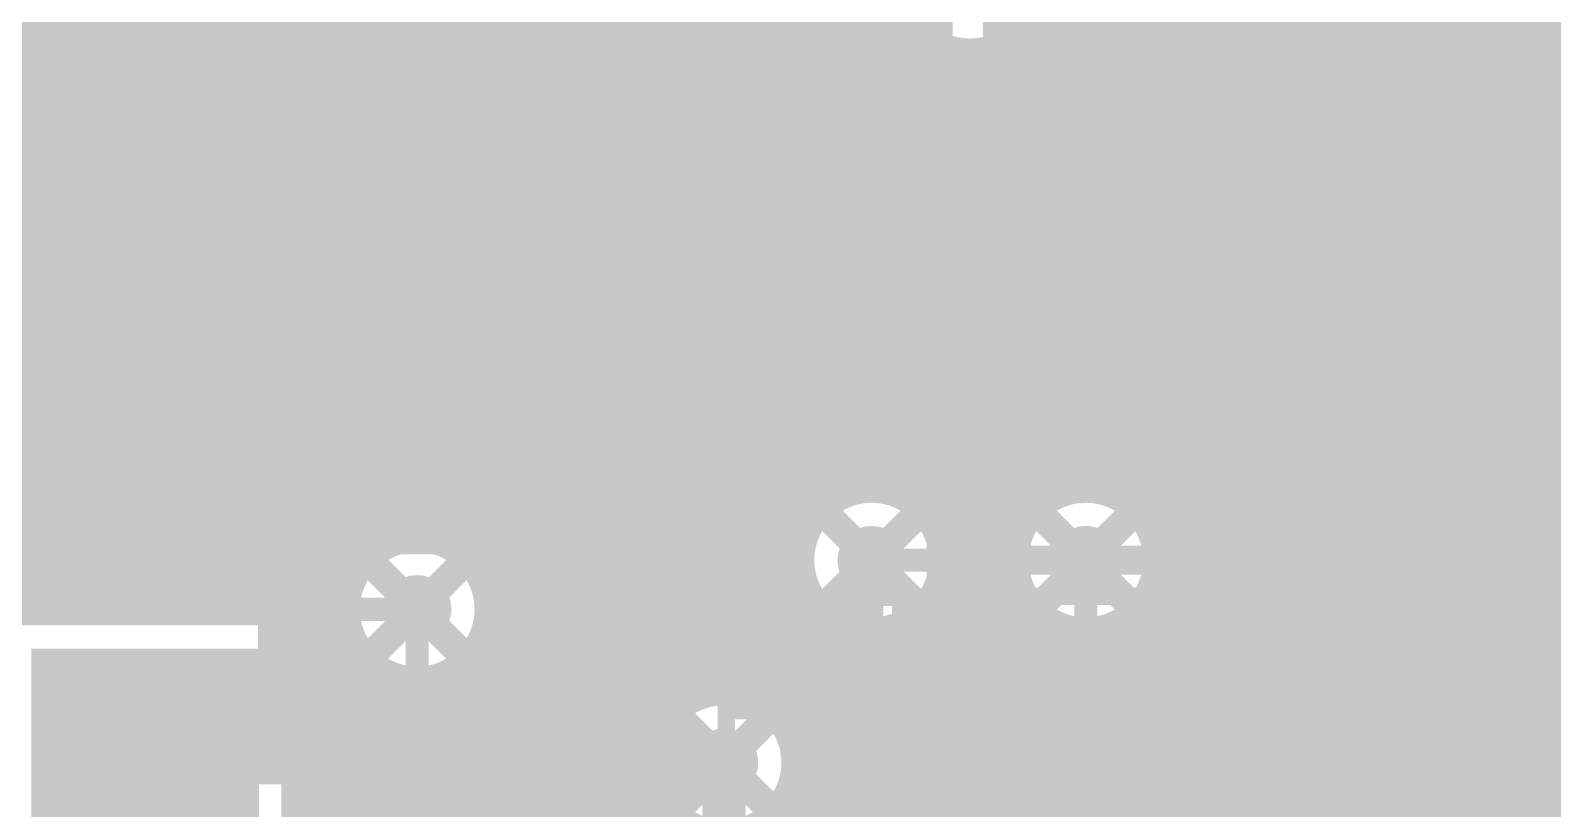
# Model space of a CAD drawing. Extents: x -11 to 221, y -93 to 178.
# Drawn here: x 158.38 to 171.74, y 98.02 to 104.85 of the extents above; entities that cross this region are included whole.
import ezdxf

# ---------------------------------------------------------------- set-up
doc = ezdxf.new("R2010")
doc.units = 0
doc.header["$MEASUREMENT"] = 0
doc.layers.get('0').update_dxf_attribs({"linetype": 'CONTINUOUS'})
for name, color, linetype in [('26-349-0_BOT', 7, 'CONTINUOUS'), ('26-349-0_DRD', 7, 'CONTINUOUS'), ('26-349-0_DRL', 2, 'CONTINUOUS'), ('26-349-0_IN1', 3, 'CONTINUOUS'), ('26-349-0_IN2', 5, 'CONTINUOUS'), ('26-349-0_SMB', 10, 'CONTINUOUS'), ('26-349-0_SMT', 14, 'CONTINUOUS'), ('26-349-0_SPT', 9, 'CONTINUOUS'), ('26-349-0_SST', 12, 'CONTINUOUS'), ('26-349-0_TOP', 11, 'CONTINUOUS'), ('THRUHOLE_TAP', 15, 'CONTINUOUS')]:
    doc.layers.add(name, color=color, linetype=linetype)

# ---------------------------------------------------------------- blocks, each defined once
blk = doc.blocks.new('SQUARE_19')
blk.add_solid([(0.99949, 0.99949), (0.99949, -0.99949), (-0.99949, 0.99949), (-0.99949, -0.99949)])
blk = doc.blocks.new('ROUND_78')
at = {"const_width": 0.29972}
blk.add_lwpolyline([(-0.14986, 0, 1), (0.14986, 0, 1)], format="xyb", close=True, dxfattribs=at)
blk = doc.blocks.new('ROUND_82')
at = {"const_width": 0.29972}
blk.add_lwpolyline([(-0.14986, 0, 1), (0.14986, 0, 1)], format="xyb", close=True, dxfattribs=at)
blk = doc.blocks.new('ROUND_93')
at = {"const_width": 0.54991}
blk.add_lwpolyline([(-0.274954, 0, 1), (0.274954, 0, 1)], format="xyb", close=True, dxfattribs=at)
blk = doc.blocks.new('ROUND_102')
at = {"const_width": 0.10033}
blk.add_lwpolyline([(-0.050164, 0, 1), (0.050164, 0, 1)], format="xyb", close=True, dxfattribs=at)
blk = doc.blocks.new('RECTANGLE_3')
blk.add_solid([(0.4826, 0.4064), (0.4826, -0.4064), (-0.4826, 0.4064), (-0.4826, -0.4064)])
blk = doc.blocks.new('RECTANGLE_40')
blk.add_solid([(0.635, 0.508), (0.635, -0.508), (-0.635, 0.508), (-0.635, -0.508)])
blk = doc.blocks.new('ROUND_88')
at = {"const_width": 0.10033}
blk.add_lwpolyline([(-0.050164, 0, 1), (0.050164, 0, 1)], format="xyb", close=True, dxfattribs=at)

msp = doc.modelspace()

# ---------------------------------------------------------------- linework, layer by layer
at = {"layer": '26-349-0_BOT'}
for points, const_width in [([(166.624, 105.283), (165.989, 104.648), (149.606, 104.648)], 0.2032), ([(165.7604, 100.203), (167.64, 100.203)], 0.2032), ([(154.305, 98.425), (155.6512, 99.7712), (161.7726, 99.7712)], 0.2032), ([(164.465, 98.425), (159.385, 98.425)], 0.381)]:
    msp.add_lwpolyline(points, dxfattribs=dict(at, const_width=const_width))
at = {"layer": '26-349-0_DRD', "const_width": 0.254}
for points in [[(165.354, 106.553), (165.354, 104.013)], [(167.894, 106.553), (165.354, 104.013)], [(167.894, 104.013), (165.354, 106.553)], [(167.894, 104.013), (167.894, 106.553)], [(165.354, 104.013), (167.894, 104.013)], [(166.37, 102.743), (166.37, 100.203)], [(168.91, 102.743), (166.37, 102.743)], [(168.91, 102.743), (166.37, 100.203)], [(168.91, 100.203), (166.37, 102.743)], [(166.37, 102.743), (166.37, 100.203)], [(168.91, 102.743), (166.37, 102.743)], [(168.91, 102.743), (166.37, 100.203)], [(168.91, 100.203), (166.37, 102.743)], [(166.37, 102.743), (166.37, 100.203)], [(168.91, 102.743), (166.37, 102.743)], [(168.91, 102.743), (166.37, 100.203)], [(168.91, 100.203), (166.37, 102.743)], [(168.91, 100.203), (168.91, 102.743)], [(168.91, 100.203), (168.91, 102.743)], [(168.91, 100.203), (168.91, 102.743)], [(168.402, 102.489), (168.402, 99.949)], [(170.942, 102.489), (168.402, 102.489)], [(170.942, 102.489), (168.402, 99.949)], [(170.942, 99.949), (168.402, 102.489)], [(170.942, 99.949), (170.942, 102.489)], [(164.4904, 101.473), (164.4904, 98.933)], [(167.0304, 101.473), (164.4904, 101.473)], [(167.0304, 101.473), (164.4904, 98.933)], [(167.0304, 98.933), (164.4904, 101.473)], [(166.37, 101.473), (166.37, 98.933)], [(168.91, 101.473), (166.37, 101.473)], [(168.91, 101.473), (166.37, 98.933)], [(168.91, 98.933), (166.37, 101.473)], [(167.0304, 98.933), (167.0304, 101.473)], [(168.91, 98.933), (168.91, 101.473)], [(160.5026, 101.0412), (160.5026, 98.5012)], [(163.0426, 101.0412), (160.5026, 101.0412)], [(163.0426, 101.0412), (160.5026, 98.5012)], [(163.0426, 98.5012), (160.5026, 101.0412)], [(163.0426, 98.5012), (163.0426, 101.0412)], [(166.37, 100.203), (168.91, 100.203)], [(166.37, 100.203), (168.91, 100.203)], [(166.37, 100.203), (168.91, 100.203)], [(168.402, 99.949), (170.942, 99.949)], [(163.195, 99.695), (163.195, 97.155)], [(165.735, 99.695), (163.195, 99.695)], [(165.735, 99.695), (163.195, 97.155)], [(165.735, 97.155), (163.195, 99.695)], [(165.735, 97.155), (165.735, 99.695)], [(158.75, 99.06), (158.75, 97.79)], [(160.02, 99.06), (158.75, 99.06)], [(160.02, 99.06), (158.75, 97.79)], [(160.02, 97.79), (158.75, 99.06)], [(160.02, 97.79), (160.02, 99.06)], [(164.4904, 98.933), (167.0304, 98.933)], [(166.37, 98.933), (168.91, 98.933)], [(160.5026, 98.5012), (163.0426, 98.5012)]]:
    msp.add_lwpolyline(points, dxfattribs=at)
at = {"layer": '26-349-0_IN1', "const_width": 0.254}
for points in [[(153.6319, 103.9114), (171.577, 103.886)], [(158.2928, 103.90632), (158.2928, 99.85756)], [(158.5214, 103.90632), (158.5214, 99.85756)], [(158.75, 103.90378), (158.75, 99.85756)], [(158.9786, 103.90378), (158.9786, 99.85756)], [(159.2072, 103.90378), (159.2072, 99.85756)], [(159.4358, 103.90378), (159.4358, 99.85756)], [(159.6644, 103.90378), (159.6644, 99.85756)], [(159.893, 103.90378), (159.893, 99.85756)], [(160.1216, 103.90378), (160.1216, 99.85756)], [(160.3502, 103.90124), (160.3502, 99.85756)], [(160.5788, 103.90124), (160.5788, 99.85756)], [(160.8074, 103.90124), (160.8074, 96.04756)], [(161.036, 103.90124), (161.036, 95.61322)], [(161.2646, 103.90124), (161.2646, 100.29698)], [(161.4932, 103.90124), (161.4932, 100.44684)], [(161.7218, 103.90124), (161.7218, 100.50018)], [(161.9504, 103.90124), (161.9504, 100.47986)], [(162.179, 103.8987), (162.179, 100.37826)], [(162.4076, 103.8987), (162.4076, 100.13442)], [(162.6362, 103.8987), (162.6362, 90.64244)], [(162.8648, 103.8987), (162.8648, 90.58148)], [(163.0934, 103.8987), (163.0934, 90.41638)], [(163.322, 103.8987), (163.322, 84.963)], [(163.5506, 103.8987), (163.5506, 84.963)], [(163.7792, 103.89616), (163.7792, 98.679)], [(164.0078, 103.89616), (164.0078, 98.9965)], [(164.2364, 103.89616), (164.2364, 99.11842)], [(164.465, 103.89616), (164.465, 99.15652)], [(164.6936, 103.89616), (164.6936, 99.11842)], [(164.9222, 103.89616), (164.9222, 98.9965)], [(165.1508, 103.89616), (165.1508, 100.60686)], [(165.3794, 103.89362), (165.3794, 100.82784)], [(165.608, 103.89362), (165.608, 100.91928)], [(165.8366, 103.89362), (165.8366, 100.92944)], [(166.0652, 103.89362), (166.0652, 100.86848)], [(166.2938, 103.89362), (166.2938, 100.70338)], [(166.5224, 103.89362), (166.5224, 77.27188)], [(166.751, 103.89362), (166.751, 77.33284)], [(166.9796, 103.89362), (166.9796, 101.78796)], [(167.2082, 103.89108), (167.2082, 102.06228)], [(167.4368, 103.89108), (167.4368, 102.17404)], [(167.6654, 103.89108), (167.6654, 102.20452)], [(167.894, 103.89108), (167.894, 102.1588)], [(168.1226, 103.89108), (168.1226, 102.02164)], [(168.3512, 103.89108), (168.3512, 101.64318)], [(168.5798, 103.89108), (168.5798, 51.562)], [(168.8084, 103.88854), (168.8084, 51.562)], [(169.037, 103.88854), (169.037, 101.58222)], [(169.2656, 103.88854), (169.2656, 101.82606)], [(169.4942, 103.88854), (169.4942, 101.92766)], [(169.7228, 103.88854), (169.7228, 101.94798)], [(169.9514, 103.88854), (169.9514, 101.89464)], [(170.18, 103.88854), (170.18, 101.74478)], [(170.4086, 103.88854), (170.4086, 70.35038)], [(170.6372, 103.886), (170.6372, 70.51548)], [(170.8658, 103.886), (170.8658, 70.57644)], [(171.0944, 103.886), (171.0944, 70.56628)], [(171.323, 103.886), (171.323, 70.47484)], [(171.5516, 103.886), (171.5516, 70.25386)], [(171.577, 103.886), (171.577, 70.21322)], [(171.577, 103.6828), (153.56078, 103.6828)], [(171.577, 103.4542), (153.71318, 103.4542)], [(171.577, 103.2256), (154.09164, 103.2256)], [(171.577, 102.997), (154.2288, 102.997)], [(171.577, 102.7684), (154.27452, 102.7684)], [(171.577, 102.5398), (154.24404, 102.5398)], [(171.577, 102.3112), (154.13228, 102.3112)], [(167.23614, 102.0826), (153.85796, 102.0826)], [(171.577, 102.0826), (168.04386, 102.0826)], [(167.01516, 101.854), (141.70152, 101.854)], [(169.30878, 101.854), (168.26484, 101.854)], [(171.577, 101.854), (170.03522, 101.854)], [(166.92372, 101.6254), (141.66342, 101.6254)], [(169.0624, 101.6254), (168.35628, 101.6254)], [(171.577, 101.6254), (170.27906, 101.6254)], [(166.91102, 101.3968), (141.5415, 101.3968)], [(168.9608, 101.3968), (168.36644, 101.3968)], [(171.577, 101.3968), (170.38066, 101.3968)], [(168.3512, 101.30028), (168.3512, 100.37318)], [(166.97452, 101.1682), (141.224, 101.1682)], [(166.9796, 101.15804), (166.9796, 100.51796)], [(168.94302, 101.1682), (168.30548, 101.1682)], [(171.577, 101.1682), (170.40098, 101.1682)], [(167.13962, 100.9396), (134.0358, 100.9396)], [(167.2082, 100.88118), (167.2082, 100.79228)], [(168.1226, 100.92182), (168.1226, 100.75164)], [(168.99636, 100.9396), (168.14038, 100.9396)], [(169.037, 100.85578), (169.037, 96.62922)], [(171.577, 100.9396), (170.34764, 100.9396)], [(165.23462, 100.711), (134.3533, 100.711)], [(167.11422, 100.711), (166.28618, 100.711)], [(169.14622, 100.711), (168.16578, 100.711)], [(169.2656, 100.6094), (169.2656, 96.87306)], [(170.18, 100.69322), (170.18, 96.79178)], [(171.577, 100.711), (170.19778, 100.711)], [(161.59988, 100.4824), (134.47522, 100.4824)], [(165.08476, 100.4824), (161.94278, 100.4824)], [(166.96436, 100.4824), (166.43604, 100.4824)], [(171.577, 100.4824), (168.31564, 100.4824)], [(169.4942, 100.5078), (169.4942, 96.97466)], [(169.7228, 100.49002), (169.7228, 96.99498)], [(169.9514, 100.54336), (169.9514, 96.94164)], [(161.22142, 100.2538), (134.51332, 100.2538)], [(165.03142, 100.2538), (162.32124, 100.2538)], [(166.91102, 100.2538), (166.48938, 100.2538)], [(171.577, 100.2538), (168.36898, 100.2538)], [(161.0868, 100.0252), (134.47522, 100.0252)], [(165.0492, 100.0252), (162.4584, 100.0252)], [(166.9288, 100.0252), (166.46906, 100.0252)], [(171.577, 100.0252), (168.34866, 100.0252)], [(168.3512, 100.03028), (168.3512, 96.69018)], [(160.81756, 99.85756), (157.95244, 99.85756)], [(160.81756, 99.85756), (160.81756, 96.99244)], [(161.04108, 99.7966), (160.81756, 99.7966)], [(165.1508, 99.7966), (162.50412, 99.7966)], [(165.1508, 99.79914), (165.1508, 98.679)], [(167.0304, 99.7966), (166.36746, 99.7966)], [(166.9796, 99.88804), (166.9796, 96.83496)], [(171.577, 99.7966), (168.24706, 99.7966)], [(166.2938, 99.70262), (166.2938, 77.10678)], [(168.1226, 99.65182), (168.1226, 97.06864)], [(161.06902, 99.568), (160.81756, 99.568)], [(165.39718, 99.568), (162.47364, 99.568)], [(165.3794, 99.57816), (165.3794, 84.963)], [(166.0652, 99.53752), (166.0652, 75.65898)], [(167.27678, 99.568), (166.12362, 99.568)], [(167.2082, 99.61118), (167.2082, 97.10928)], [(171.577, 99.568), (168.00322, 99.568)], [(162.4076, 99.40798), (162.4076, 90.63228)], [(165.608, 99.48672), (165.608, 84.963)], [(165.8366, 99.47402), (165.8366, 84.963)], [(167.4368, 99.49942), (167.4368, 97.22104)], [(167.6654, 99.47148), (167.6654, 97.25152)], [(167.894, 99.5172), (167.894, 97.2058)], [(161.18078, 99.3394), (160.81756, 99.3394)], [(171.577, 99.3394), (162.36188, 99.3394)], [(161.2646, 99.24542), (161.2646, 95.6183)], [(162.179, 99.1616), (162.179, 90.54084)], [(161.45764, 99.1108), (160.81756, 99.1108)], [(161.4932, 99.09556), (161.4932, 95.54718)], [(161.7218, 99.04222), (161.7218, 95.36684)], [(161.9504, 99.06), (161.9504, 90.31986)], [(164.211, 99.1108), (162.08756, 99.1108)], [(171.577, 99.1108), (164.719, 99.1108)], [(163.8935, 98.8822), (160.81756, 98.8822)], [(171.577, 98.8822), (165.0365, 98.8822)], [(163.76904, 98.6536), (160.81756, 98.6536)], [(171.577, 98.6536), (165.15842, 98.6536)], [(163.73348, 98.425), (160.81756, 98.425)], [(171.577, 98.425), (165.19652, 98.425)], [(163.76904, 98.1964), (160.81756, 98.1964)], [(171.577, 98.1964), (165.15842, 98.1964)], [(163.7792, 98.171), (163.7792, 84.963)], [(165.1508, 98.171), (165.1508, 84.963)], [(163.8935, 97.9678), (160.81756, 97.9678)], [(171.577, 97.9678), (165.0365, 97.9678)]]:
    msp.add_lwpolyline(points, dxfattribs=at)
for points in [[(167.64, 102.20452, 0.4142136), (166.90848, 101.473)], [(168.37152, 101.473, 0.4142136), (167.64, 102.20452)], [(169.672, 101.95052, 0.4142136), (168.94048, 101.219)], [(170.40352, 101.219, 0.4142136), (169.672, 101.95052)], [(166.90848, 101.473, 0.2690269), (167.27678, 100.838)], [(168.00322, 100.838, 0.2690272), (168.37154, 101.473)], [(168.94048, 101.219, 0.4142136), (169.672, 100.48748)], [(169.672, 100.48748, 0.4142136), (170.40352, 101.219)], [(165.7604, 100.93452, 0.4142136), (165.02888, 100.203)], [(166.49192, 100.203, 0.4142136), (165.7604, 100.93452)], [(167.27678, 100.838, 0.2690272), (166.90846, 100.203)], [(168.37152, 100.203, 0.2690269), (168.00322, 100.838)], [(161.7726, 100.50272, 0.4142136), (161.04108, 99.7712)], [(162.50412, 99.7712, 0.4142136), (161.7726, 100.50272)], [(165.02888, 100.203, 0.4142136), (165.7604, 99.47148)], [(165.7604, 99.47148, 0.4142136), (166.49192, 100.203)], [(166.90848, 100.203, 0.4142136), (167.64, 99.47148)], [(167.64, 99.47148, 0.4142136), (168.37152, 100.203)], [(161.04108, 99.7712, 0.4142136), (161.7726, 99.03968)], [(161.7726, 99.03968, 0.4142136), (162.50412, 99.7712)], [(164.465, 99.15652, 0.4142136), (163.73348, 98.425)], [(165.19652, 98.425, 0.4142136), (164.465, 99.15652)], [(163.73348, 98.425, 0.4142136), (164.465, 97.69348)], [(164.465, 97.69348, 0.4142136), (165.19652, 98.425)]]:
    msp.add_lwpolyline(points, format="xyb", dxfattribs=at)
at = {"layer": '26-349-0_IN2', "const_width": 0.254}
for points in [[(158.4198, 112.141), (158.4198, 99.75596)], [(158.6484, 112.141), (158.6484, 99.75596)], [(158.877, 112.141), (158.877, 99.75596)], [(159.1056, 112.141), (159.1056, 99.75596)], [(159.3342, 112.141), (159.3342, 99.75596)], [(159.5628, 112.141), (159.5628, 99.75596)], [(159.7914, 112.141), (159.7914, 99.75596)], [(160.02, 112.141), (160.02, 99.75596)], [(160.2486, 112.141), (160.2486, 99.75596)], [(160.4772, 112.141), (160.4772, 99.75596)], [(160.7058, 112.141), (160.7058, 96.04248)], [(160.9344, 112.141), (160.9344, 95.48114)], [(161.163, 112.141), (161.163, 99.92868)], [(161.3916, 112.141), (161.3916, 100.27158)], [(161.6202, 112.141), (161.6202, 100.3808)], [(161.8488, 112.141), (161.8488, 100.39604)], [(162.0774, 112.141), (162.0774, 100.32238)], [(162.306, 112.141), (162.306, 100.10648)], [(162.5346, 112.141), (162.5346, 52.959)], [(162.7632, 112.141), (162.7632, 52.959)], [(162.9918, 112.141), (162.9918, 52.959)], [(163.2204, 112.141), (163.2204, 52.959)], [(163.449, 112.141), (163.449, 71.74484)], [(163.6776, 112.141), (163.6776, 71.93788)], [(163.9062, 112.141), (163.9062, 98.71456)], [(164.1348, 112.141), (164.1348, 98.96094)], [(164.3634, 112.141), (164.3634, 99.0473)], [(164.592, 112.141), (164.592, 99.04222)], [(164.8206, 112.141), (164.8206, 98.9457)], [(165.0492, 112.141), (165.0492, 98.66122)], [(165.2778, 112.141), (165.2778, 100.60686)], [(165.5064, 112.141), (165.5064, 100.77958)], [(165.735, 112.141), (165.735, 100.83292)], [(165.9636, 112.141), (165.9636, 100.7999)], [(168.4782, 112.141), (168.4782, 50.165)], [(168.7068, 112.141), (168.7068, 50.165)], [(168.9354, 112.141), (168.9354, 50.165)], [(169.164, 112.141), (169.164, 50.165)], [(169.3926, 112.141), (169.3926, 50.165)], [(169.6212, 112.141), (169.6212, 50.165)], [(169.8498, 112.141), (169.8498, 50.165)], [(170.0784, 112.141), (170.0784, 50.165)], [(170.307, 112.141), (170.307, 50.165)], [(170.5356, 112.141), (170.5356, 70.33006)], [(170.7642, 112.141), (170.7642, 70.45452)], [(170.9928, 112.141), (170.9928, 70.47738)], [(171.2214, 112.141), (171.2214, 70.41388)], [(171.45, 112.141), (171.45, 70.22084)], [(171.6786, 112.141), (171.6786, 50.165)], [(168.2496, 110.32998), (168.2496, 100.36048)], [(167.3352, 109.93882), (167.3352, 100.75418)], [(168.021, 109.98708), (168.021, 100.70338)], [(167.5638, 109.86516), (167.5638, 100.82784)], [(167.7924, 109.87786), (167.7924, 100.8126)], [(167.1066, 104.8766), (167.1066, 100.53828)], [(166.2176, 104.8004), (150.2156, 104.8004)], [(166.1922, 104.82326), (166.1922, 100.6602)], [(174.117, 104.8004), (167.02786, 104.8004)], [(166.4208, 104.6861), (166.4208, 77.08646)], [(166.6494, 104.65308), (166.6494, 77.21092)], [(166.878, 104.70642), (166.878, 77.23378)], [(174.117, 104.5718), (153.19756, 104.5718)], [(174.117, 104.3432), (153.44394, 104.3432)], [(174.117, 104.1146), (153.5303, 104.1146)], [(174.117, 103.886), (153.52522, 103.886)], [(174.117, 103.6574), (153.4287, 103.6574)], [(174.117, 103.4288), (153.14422, 103.4288)], [(174.117, 103.2002), (153.9748, 103.2002)], [(174.117, 102.9716), (154.12974, 102.9716)], [(174.117, 102.743), (154.17292, 102.743)], [(174.117, 102.5144), (154.12974, 102.5144)], [(174.117, 102.2858), (153.9748, 102.2858)], [(174.117, 102.0572), (89.18702, 102.0572)], [(174.117, 101.8286), (90.96248, 101.8286)], [(174.117, 101.6), (91.30538, 101.6)], [(174.117, 101.3714), (123.65228, 101.3714)], [(174.117, 101.1428), (123.86818, 101.1428)], [(174.117, 100.9142), (123.94184, 100.9142)], [(165.354, 100.6856), (123.9266, 100.6856)], [(167.2336, 100.6856), (166.16426, 100.6856)], [(174.117, 100.6856), (168.04386, 100.6856)], [(165.18382, 100.457), (123.81738, 100.457)], [(167.06342, 100.457), (166.33698, 100.457)], [(174.117, 100.457), (168.21658, 100.457)], [(161.33826, 100.2284), (123.47448, 100.2284)], [(165.13048, 100.2284), (162.2044, 100.2284)], [(167.01008, 100.2284), (166.39032, 100.2284)], [(174.117, 100.2284), (168.26992, 100.2284)], [(161.18586, 99.9998), (89.3191, 99.9998)], [(165.1635, 99.9998), (162.35934, 99.9998)], [(167.0431, 99.9998), (166.3573, 99.9998)], [(174.117, 99.9998), (168.2369, 99.9998)], [(168.2496, 100.04298), (168.2496, 95.40748)], [(165.2778, 99.7966), (165.2778, 72.63638)], [(167.1066, 99.86772), (167.1066, 95.58528)], [(161.14268, 99.7712), (89.0524, 99.7712)], [(160.71596, 99.75596), (158.05404, 99.75596)], [(160.71596, 99.75596), (160.71596, 97.09404)], [(165.30066, 99.7712), (162.40252, 99.7712)], [(166.1922, 99.74326), (166.1922, 75.55484)], [(167.18026, 99.7712), (166.2176, 99.7712)], [(167.3352, 99.65182), (167.3352, 95.80118)], [(168.021, 99.70008), (168.021, 95.75038)], [(174.117, 99.7712), (168.0972, 99.7712)], [(161.18586, 99.5426), (160.71596, 99.5426)], [(161.163, 99.61118), (161.163, 95.52432)], [(174.117, 99.5426), (162.35934, 99.5426)], [(165.5064, 99.62642), (165.5064, 75.08748)], [(165.735, 99.57308), (165.735, 75.43038)], [(165.9636, 99.6061), (165.9636, 75.5396)], [(167.5638, 99.57816), (167.5638, 95.87484)], [(167.7924, 99.59086), (167.7924, 95.8596)], [(162.306, 99.43592), (162.306, 52.959)], [(161.33826, 99.314), (160.71596, 99.314)], [(161.3916, 99.26828), (161.3916, 95.48114)], [(174.117, 99.314), (162.2044, 99.314)], [(161.6202, 99.15906), (161.6202, 95.3262)], [(161.8488, 99.14636), (161.8488, 76.24318)], [(162.0774, 99.22002), (162.0774, 76.02728)], [(174.117, 99.0854), (160.71596, 99.0854)], [(164.00526, 98.8568), (160.71596, 98.8568)], [(174.117, 98.8568), (164.9222, 98.8568)], [(163.8681, 98.6282), (160.71596, 98.6282)], [(174.117, 98.6282), (165.0619, 98.6282)], [(163.83508, 98.3996), (160.71596, 98.3996)], [(174.117, 98.3996), (165.09492, 98.3996)], [(165.0492, 98.18878), (165.0492, 83.04022)], [(163.88842, 98.171), (160.71596, 98.171)], [(163.9062, 98.1329), (163.9062, 83.09356)], [(174.117, 98.171), (165.04158, 98.171)], [(164.0586, 97.9424), (160.71596, 97.9424)], [(174.117, 97.9424), (164.86886, 97.9424)], [(164.8206, 97.9043), (164.8206, 83.3247)]]:
    msp.add_lwpolyline(points, dxfattribs=at)
for points in [[(165.99408, 105.283, 0.4142136), (166.624, 104.65308)], [(166.624, 104.65308, 0.4142136), (167.25392, 105.283)], [(165.7604, 100.83292, 0.4142136), (165.13048, 100.203)], [(166.39032, 100.203, 0.4142136), (165.7604, 100.83292)], [(167.64, 100.83292, 0.4142136), (167.01008, 100.203)], [(168.26992, 100.203, 0.4142136), (167.64, 100.83292)], [(161.7726, 100.40112, 0.4142136), (161.14268, 99.7712)], [(162.40252, 99.7712, 0.4142136), (161.7726, 100.40112)], [(165.13048, 100.203, 0.4142136), (165.7604, 99.57308)], [(165.7604, 99.57308, 0.4142136), (166.39032, 100.203)], [(167.01008, 100.203, 0.4142136), (167.64, 99.57308)], [(167.64, 99.57308, 0.4142136), (168.26992, 100.203)], [(161.14268, 99.7712, 0.4142136), (161.7726, 99.14128)], [(161.7726, 99.14128, 0.4142136), (162.40252, 99.7712)], [(164.465, 99.05492, 0.4142136), (163.83508, 98.425)], [(165.09492, 98.425, 0.4142136), (164.465, 99.05492)], [(163.83508, 98.425, 0.4142136), (164.465, 97.79508)], [(164.465, 97.79508, 0.4142136), (165.09492, 98.425)]]:
    msp.add_lwpolyline(points, format="xyb", dxfattribs=at)
at = {"layer": '26-349-0_SST'}
for points, const_width in [([(168.529, 105.537), (168.529, 101.473), (173.101, 101.473), (173.101, 103.251), (172.847, 103.505), (173.101, 103.759), (173.101, 105.537), (168.529, 105.537)], 0.1524), ([(165.8874, 104.95534), (165.8874, 104.59974), (166.05758, 104.48036), (166.22776, 104.48036), (166.3954, 104.59974), (166.3954, 104.95534), (165.3794, 104.95534)], 0.1524), ([(166.8145, 104.9655), (166.8145, 102.0445), (168.4528, 102.0445), (168.4528, 104.9655), (166.8145, 104.9655)], 0.1524), ([(165.8874, 104.65816), (165.3794, 104.48036)], 0.1524), ([(165.3794, 103.64216), (165.3794, 104.11714), (166.05758, 103.64216), (166.22776, 103.64216), (166.3954, 103.70312), (166.3954, 104.05872), (166.22776, 104.11714)], 0.1524), ([(158.08452, 102.69982), (158.49854, 102.69982), (158.6357, 102.8954), (158.6357, 103.09352), (158.49854, 103.29164), (158.08452, 103.29164), (158.08452, 102.10546)], 0.2032), ([(165.3794, 103.10114), (165.54958, 103.22052), (165.71976, 103.27894), (166.05758, 103.27894), (166.22776, 103.22052), (166.3954, 103.10114), (166.3954, 102.98176), (166.22776, 102.86492), (166.05758, 102.80396), (165.71976, 102.80396), (165.54958, 102.86492), (165.3794, 102.98176), (165.3794, 103.10114)], 0.1524), ([(165.54958, 102.44074), (165.3794, 102.32136), (165.3794, 102.08514), (165.54958, 101.96576), (165.71976, 101.96576), (166.05758, 102.20452), (166.3954, 101.96576), (166.3954, 102.44074)], 0.1524), ([(154.59456, 101.57968), (159.09544, 101.57968), (164.48532, 101.57968), (164.48532, 92.73032), (162.33394, 92.73032)], 0.1524), ([(159.09544, 101.57968), (159.09544, 100.92944)], 0.1524), ([(163.43376, 93.98), (150.2537, 93.98), (149.65426, 93.38056), (164.03574, 93.38056), (163.43376, 93.98), (163.43376, 100.33), (164.03574, 100.92944), (164.03574, 93.38056)], 0.1524), ([(163.43376, 100.33), (159.09544, 100.33), (159.09544, 100.92944), (164.03574, 100.92944)], 0.1524), ([(168.529, 100.457), (168.529, 96.393), (173.101, 96.393), (173.101, 98.171), (172.847, 98.425), (173.101, 98.679), (173.101, 100.457), (168.529, 100.457)], 0.1524), ([(166.0144, 99.87534), (166.0144, 99.51974), (166.18458, 99.40036), (166.35476, 99.40036), (166.5224, 99.51974), (166.5224, 99.87534), (165.5064, 99.87534)], 0.1524), ([(166.8145, 99.8855), (166.8145, 96.9645), (168.4528, 96.9645), (168.4528, 99.8855), (166.8145, 99.8855)], 0.1524), ([(166.0144, 99.57816), (165.5064, 99.40036)], 0.1524), ([(165.5064, 98.68154), (165.5064, 98.91776)], 0.1524), ([(165.5064, 98.80092), (166.5224, 98.80092), (166.35476, 98.91776)], 0.1524), ([(159.50438, 98.30562), (159.70504, 98.10496), (159.70504, 98.74504), (159.50438, 98.54438), (159.50438, 98.30562), (159.26562, 98.30562), (159.06496, 98.10496), (159.70504, 98.10496)], 0.1524), ([(159.26562, 98.30562), (159.26562, 98.54438), (159.06496, 98.74504), (159.70504, 98.74504)], 0.1524), ([(159.06496, 98.10496), (159.06496, 98.74504)], 0.1524), ([(159.50438, 98.54438), (159.26562, 98.54438)], 0.1524), ([(166.0144, 97.90176), (166.0144, 98.25736), (166.18458, 98.31832), (166.35476, 98.31832), (166.5224, 98.25736), (166.5224, 97.90176), (166.35476, 97.84334), (166.18458, 97.84334), (165.5064, 98.07956)], 0.1524)]:
    msp.add_lwpolyline(points, dxfattribs=dict(at, const_width=const_width))
at = {"layer": '26-349-0_TOP'}
for points, const_width in [([(169.672, 104.521), (169.3672, 104.2162), (167.64, 104.2162)], 0.381), ([(167.64, 104.2162), (167.4622, 104.2162), (166.624, 103.38054), (166.624, 88.77554), (166.243, 88.392), (166.243, 78.74), (165.227, 77.724), (165.227, 72.009)], 0.2032), ([(167.64, 102.7938), (167.64, 101.473)], 0.381), ([(167.64, 102.7938), (167.64, 101.473)], 0.381), ([(167.64, 102.7938), (167.64, 101.473)], 0.381), ([(169.672, 101.219), (169.672, 102.489)], 0.381), ([(164.592, 74.295), (164.592, 77.851), (165.7604, 79.0194), (165.7604, 100.203)], 0.2032), ([(167.64, 100.203), (167.64, 99.1362)], 0.2032), ([(161.7726, 99.7712), (161.7726, 78.5114), (162.56, 77.724), (162.179, 77.724), (162.3568, 77.5462), (162.5092, 77.5462), (162.56, 77.5462)], 0.2032), ([(169.672, 99.441), (169.3672, 99.1362), (167.64, 99.1362)], 0.381), ([(164.465, 88.3412), (164.465, 98.425)], 0.381)]:
    msp.add_lwpolyline(points, dxfattribs=dict(at, const_width=const_width))

# ---------------------------------------------------------------- block references
at = {"layer": '26-349-0_BOT'}
for name, p in [('ROUND_82', (167.64, 101.473)), ('ROUND_78', (169.672, 101.219)), ('ROUND_78', (165.7604, 100.203)), ('ROUND_78', (167.64, 100.203)), ('ROUND_78', (161.7726, 99.7712)), ('SQUARE_19', (159.385, 98.425)), ('ROUND_78', (164.465, 98.425))]:
    msp.add_blockref(name, p, dxfattribs=at)
at = {"layer": '26-349-0_DRL'}
for name, p in [('ROUND_102', (167.64, 101.473)), ('ROUND_102', (169.672, 101.219)), ('ROUND_102', (165.7604, 100.203)), ('ROUND_102', (167.64, 100.203)), ('ROUND_102', (161.7726, 99.7712)), ('ROUND_93', (159.385, 98.425)), ('ROUND_102', (164.465, 98.425))]:
    msp.add_blockref(name, p, dxfattribs=at)
at = {"layer": '26-349-0_IN1'}
for name, p in [('ROUND_82', (167.64, 101.473)), ('ROUND_78', (169.672, 101.219)), ('ROUND_82', (165.7604, 100.203)), ('ROUND_82', (167.64, 100.203)), ('ROUND_82', (161.7726, 99.7712)), ('SQUARE_19', (159.385, 98.425)), ('ROUND_82', (164.465, 98.425))]:
    msp.add_blockref(name, p, dxfattribs=at)
at = {"layer": '26-349-0_IN2'}
for name, p in [('ROUND_82', (167.64, 101.473)), ('ROUND_78', (169.672, 101.219)), ('ROUND_82', (165.7604, 100.203)), ('ROUND_82', (167.64, 100.203)), ('ROUND_78', (161.7726, 99.7712)), ('SQUARE_19', (159.385, 98.425)), ('ROUND_82', (164.465, 98.425))]:
    msp.add_blockref(name, p, dxfattribs=at)
at = {"layer": '26-349-0_SMB'}
msp.add_blockref('SQUARE_19', (159.385, 98.425), dxfattribs=at)
at = {"layer": '26-349-0_SMT'}
for name, p in [('RECTANGLE_40', (169.672, 104.521)), ('RECTANGLE_3', (167.64, 104.2162)), ('RECTANGLE_40', (171.958, 103.505)), ('RECTANGLE_3', (167.64, 102.7938)), ('RECTANGLE_40', (169.672, 102.489)), ('RECTANGLE_40', (169.672, 99.441)), ('RECTANGLE_3', (167.64, 99.1362)), ('SQUARE_19', (159.385, 98.425)), ('RECTANGLE_40', (171.958, 98.425)), ('RECTANGLE_3', (167.64, 97.7138))]:
    msp.add_blockref(name, p, dxfattribs=at)
at = {"layer": '26-349-0_SPT'}
for name, p in [('RECTANGLE_40', (169.672, 104.521)), ('RECTANGLE_3', (167.64, 104.2162)), ('RECTANGLE_40', (171.958, 103.505)), ('RECTANGLE_3', (167.64, 102.7938)), ('RECTANGLE_40', (169.672, 102.489)), ('RECTANGLE_40', (169.672, 99.441)), ('RECTANGLE_3', (167.64, 99.1362)), ('RECTANGLE_40', (171.958, 98.425)), ('RECTANGLE_3', (167.64, 97.7138))]:
    msp.add_blockref(name, p, dxfattribs=at)
at = {"layer": '26-349-0_TOP'}
for name, p in [('RECTANGLE_40', (169.672, 104.521)), ('RECTANGLE_3', (167.64, 104.2162)), ('RECTANGLE_40', (171.958, 103.505)), ('RECTANGLE_3', (167.64, 102.7938)), ('RECTANGLE_40', (169.672, 102.489)), ('ROUND_78', (167.64, 101.473)), ('ROUND_78', (169.672, 101.219)), ('ROUND_78', (165.7604, 100.203)), ('ROUND_78', (167.64, 100.203)), ('ROUND_78', (161.7726, 99.7712)), ('RECTANGLE_40', (169.672, 99.441)), ('RECTANGLE_3', (167.64, 99.1362)), ('SQUARE_19', (159.385, 98.425)), ('RECTANGLE_40', (171.958, 98.425)), ('ROUND_78', (164.465, 98.425)), ('RECTANGLE_3', (167.64, 97.7138))]:
    msp.add_blockref(name, p, dxfattribs=at)
at = {"layer": 'THRUHOLE_TAP'}
for name, p in [('ROUND_88', (167.64, 101.473)), ('ROUND_88', (169.672, 101.219)), ('ROUND_88', (165.7604, 100.203)), ('ROUND_88', (167.64, 100.203)), ('ROUND_88', (161.7726, 99.7712)), ('ROUND_93', (159.385, 98.425)), ('ROUND_88', (164.465, 98.425))]:
    msp.add_blockref(name, p, dxfattribs=at)

doc.saveas('drawing.dxf')
